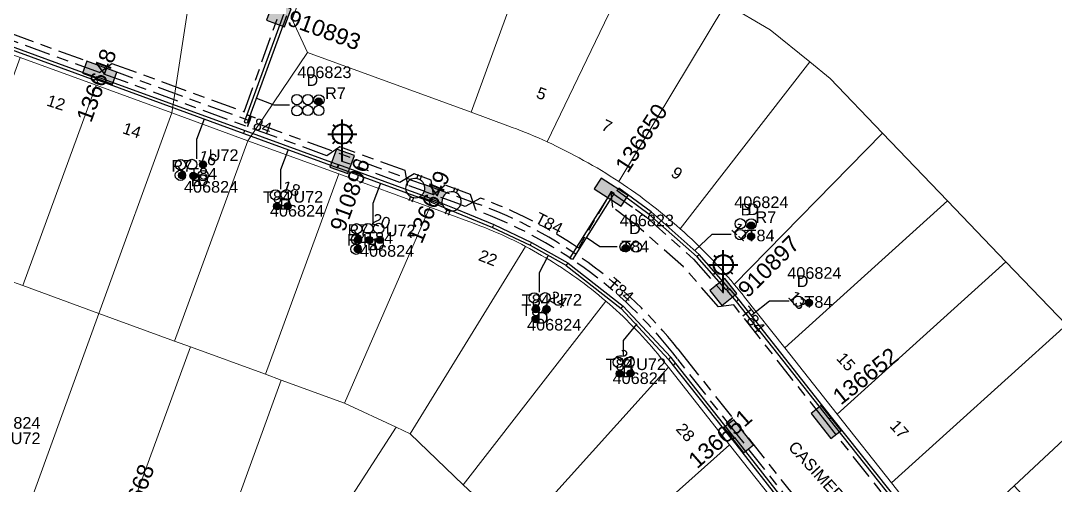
# Model space of a CAD drawing. Header units: metres. Extents: x 289087 to 291245, y 6227587 to 6229773.
# Drawn here: x 290317.5 to 290477.7, y 6229055.2 to 6229127.1 of the extents above; entities that cross this region are included whole.
import ezdxf
from ezdxf.enums import TextEntityAlignment as Align

# ---------------------------------------------------------------- set-up
doc = ezdxf.new("R2010")
doc.units = ezdxf.units.M
doc.linetypes.add('Cable Exist UG', pattern=[8.2, 4, -1.2, 1.8, -1.2])
for name, color, linetype in [('_User Ducts Config', 7, 'Continuous'), ('Duct_SP_EXT', 7, 'Continuous'), ('Equip_LV_EXT', 7, 'Continuous'), ('Equip_SP_SL_EXT', 7, 'Continuous'), ('Mains_HV_EXT', 7, 'Continuous'), ('Mains_LV_EXT', 7, 'Continuous'), ('Mains_LV_SL_EXT', 7, 'Continuous'), ('SupportsUG_SP_LV_EXT', 7, 'Continuous'), ('SupportsUG_SP_LV_SL_EXT', 7, 'Continuous')]:
    doc.layers.add(name, color=color, linetype=linetype)
doc.layers.add('Cadastre Land Parcels_SP_EXT', color=9, linetype='Continuous', lineweight=5)
doc.layers.add('Cadastre Roads_SP_EXT', color=9, linetype='Continuous', lineweight=5)
doc.styles.add('COLUMN_LABEL', font='arial.ttf')
doc.styles.add('iecARIAL', font='arial.ttf', dxfattribs={"height": 2})
doc.styles.add('POLE_LABEL', font='arial.ttf')
doc.styles.get("Standard").update_dxf_attribs({"font": 'arial.ttf'})

# ---------------------------------------------------------------- blocks, each defined once
blk = doc.blocks.new('COLUMN_EXT')
blk.add_hatch(color=256).paths.add_polyline_path([(-1.49, 1.48), (-1.49, -1.49), (1.48, -1.49), (1.48, 1.48)])
blk.add_lwpolyline([(-1.49, -1.49), (1.48, -1.49), (1.48, 1.48), (-1.49, 1.48)], close=True)
for tag, height, style, flags, p in [('ASSET_NUM', 2.5, 'COLUMN_LABEL', 8, (2, 2)), ('STRUCTURE_PLANT_NUMBER', 0.2, 'POLE_LABEL', 9, (1.81, 0.03)), ('STREET_CODE', 0.2, 'COLUMN_LABEL', 9, (1.81, -0.2))]:
    blk.add_attdef(tag, text='', height=height, dxfattribs=dict(style=style, flags=flags)).set_placement(p, align=Align.MIDDLE_LEFT)
at = {"flags": 9}
for tag, p in [('COLUMN_TYPE', (1.81, -0.4)), ('OWNED_BY', (1.81, -0.6)), ('STATE', (1.81, -0.8)), ('USAGE', (1.81, -1)), ('STREETNAME', (1.81, -1.6)), ('LEGEND', (1.81, -1.2)), ('LOCATION', (1.81, -1.4)), ('SUBURB', (1.81, -1.8)), ('NOTES', (1.81, -2))]:
    blk.add_attdef(tag, text='', height=0.2, dxfattribs=at).set_placement(p, align=Align.MIDDLE_LEFT)
at = {"flags": 1}
blk.add_attdef('Z', (1.81, -2.35), '', height=0.2, dxfattribs=at)
blk = doc.blocks.new('PILLAR_EXT')
blk.add_hatch(color=256).paths.add_polyline_path([(-2.475, 0.99), (-2.475, -0.99), (2.475, -0.99), (2.475, 0.99)])
blk.add_lwpolyline([(-2.475, -0.99), (2.475, -0.99), (2.475, 0.99), (-2.475, 0.99)], close=True)
at = {"style": 'iecARIAL', "flags": 8}
blk.add_attdef('ASSET_NUM', (1.5, 3.5), '', height=2.5, dxfattribs=at)
for tag, p, flags in [('OWNED_BY', (0, -0.2), 9), ('STATE', (0, -0.4), 9), ('SUPPORT_TYPE', (0, -0.6), 9), ('STREETNAME', (0, -1.8), 9), ('USAGE', (0, -0.8), 9), ('LEGEND', (0, -1), 9), ('LOCATION', (0, -1.2), 9), ('NOTES', (0, -1.4), 9), ('PARENT', (0, -1.6), 9), ('SUBURB', (0, -2), 1)]:
    blk.add_attdef(tag, p, '', height=0.2, dxfattribs=dict(flags=flags))
blk = doc.blocks.new('DUCT_EXT')
blk.add_circle((0, 0.8), 0.8)
at = {"flags": 1}
blk.add_attdef('Z', (0, 0), '', height=0.2, dxfattribs=at)
at = {"flags": 9}
for tag, p in [('DUCT_CODE', (0, 0)), ('XSECT_TYPE', (0, -0.2)), ('STATE', (0, -0.6)), ('FB_REFERENCE', (0, -0.4)), ('NOTES', (0, -0.8))]:
    blk.add_attdef(tag, text='', height=0.2, dxfattribs=at).set_placement(p, align=Align.MIDDLE_LEFT)
blk = doc.blocks.new('SL_LANTERN_EXT')
at = {"lineweight": 40}
for p, q in [((0, 1.97), (0, 6.47)), ((-1.46, 5.68), (-1.06, 5.28)), ((1.46, 5.68), (1.06, 5.28)), ((-2.25, 4.22), (2.25, 4.22)), ((-1.46, 2.76), (-1.06, 3.16)), ((0, 0), (0, 2.72)), ((1.46, 2.76), (1.06, 3.16))]:
    blk.add_line(p, q, dxfattribs=at)
blk.add_circle((0, 4.22), 1.5, dxfattribs=at)
at = {"style": 'iecARIAL', "flags": 9}
blk.add_attdef('ASSET_NUM', (1.5, 1.5), '', height=2.5, dxfattribs=at)
for tag, p, height, flags in [('OPERATING_VOLTAGE', (0.98, -1.65), 0.2, 9), ('CONSTRUCTED_VOLTAGE', (0.98, -0.65), 0.2, 9), ('CONTROL_TYPE', (0.98, -0.85), 0.2, 9), ('LANTERN_PURPOSE', (0.98, -1.05), 0.2, 9), ('LANTERN_TYPE', (0.98, -1.25), 0.2, 9), ('NO_PHASES', (0.98, -1.45), 0.2, 9), ('LNUMBER', (2.18, -3.25), 2.5, 8), ('ORIENTATION', (0.98, -1.85), 0.2, 9), ('OWNED_BY', (0.98, -2.05), 0.2, 9), ('STATE', (0.98, -2.25), 0.2, 9), ('USAGE', (0.98, -2.45), 0.2, 9), ('CEXIST', (0.98, -2.65), 0.2, 9), ('CNEW', (0.98, -2.85), 0.2, 9), ('CNUMBER', (0.98, -3.05), 0.2, 9), ('CREMOVE', (0.98, -3.25), 0.2, 9), ('CREPLACE', (0.98, -3.45), 0.2, 9), ('LKINGHEIGHT', (0.98, -3.65), 0.2, 9), ('LBRACKET', (0.98, -3.85), 0.2, 9), ('LBRACKETVOCAB', (0.98, -4.05), 0.2, 9), ('LCATEGORY', (0.98, -4.25), 0.2, 9), ('LCHARGE1', (0.98, -4.45), 0.2, 9), ('LCHARGE1PERCENT', (0.98, -4.65), 0.2, 9), ('LCHARGE2', (0.98, -4.85), 0.2, 9), ('LCHARGE2PERCENT', (0.98, -5.05), 0.2, 9), ('LCHARGE3', (0.98, -5.25), 0.2, 9), ('LCHARGE3PERCENT', (0.98, -5.45), 0.2, 9), ('LEXIST', (0.98, -5.65), 0.2, 9), ('LLAMP', (0.98, -5.85), 0.2, 9), ('LLAMPVOCAB', (0.98, -6.05), 0.2, 9), ('LMAST', (0.98, -6.25), 0.2, 9), ('LMASTVOCAB', (0.98, -6.45), 0.2, 9), ('LNEW', (0.98, -6.65), 0.2, 9), ('LANTNUMBER', (0.98, -6.85), 0.2, 9), ('LOUTREACH', (0.98, -7.25), 0.2, 9), ('LOUTREACHVOCAB', (0.98, -7.45), 0.2, 9), ('LRATECODE', (0.98, -7.65), 0.2, 9), ('LREMOVE', (0.98, -7.85), 0.2, 9), ('LREPLACE', (0.98, -8.05), 0.2, 9), ('STREETNAME', (0.98, -9.25), 0.2, 9), ('SUBURB', (0.98, -9.45), 0.2, 1), ('LTYPE', (0.98, -8.25), 0.2, 9), ('LTYPEVOCAB', (0.98, -8.45), 0.2, 9), ('LEGEND', (0.98, -8.65), 0.2, 9), ('LOCATION', (0.98, -8.85), 0.2, 9), ('NOTES', (0.98, -9.05), 0.2, 9)]:
    blk.add_attdef(tag, p, '', height=height, dxfattribs=dict(flags=flags))
blk = doc.blocks.new('LV_UG_LINKS_OPEN_EXT')
for p, q in [((-0.25, 1.47), (-0.25, 2.22)), ((0.25, 1.47), (0.25, 2.22)), ((-0.25, -1.47), (-0.25, -2.22)), ((0.25, -1.47), (0.25, -2.22))]:
    blk.add_line(p, q)
at = {"flags": 9}
for tag, p in [('ACTUAL_STATUS', (0, 0)), ('CONSTRUCTED_VOLTAGE', (0, -0.2)), ('OPERATING_VOLTAGE', (0, -0.6)), ('ORIENTATION', (0, -0.8)), ('STATE', (0, -1)), ('SWITCH_TYPE', (0, -1.2)), ('NO_PHASES', (0, -0.4)), ('USAGE', (0, -1.4)), ('NOTES', (0, -1.6))]:
    blk.add_attdef(tag, text='', height=0.2, dxfattribs=at).set_placement(p, align=Align.MIDDLE_LEFT)
at = {"flags": 1}
blk.add_attdef('Z', (0, 0), '', height=0.2, dxfattribs=at)
blk.add_wipeout([(-0.25, 1.47), (-0.43, 1.43), (-0.61, 1.36), (-0.77, 1.28), (-0.93, 1.17), (-1.07, 1.05), (-1.19, 0.9), (-1.29, 0.75), (-1.38, 0.58), (-1.44, 0.4), (-1.48, 0.22), (-1.49, 0.03), (-1.49, -0.16), (-1.45, -0.34), (-1.4, -0.52), (-1.32, -0.69), (-1.23, -0.85), (-1.11, -1), (-0.98, -1.13), (-0.83, -1.24), (-0.66, -1.34), (-0.49, -1.41), (-0.31, -1.46), (-0.13, -1.49), (0.06, -1.49), (0.25, -1.47), (0.43, -1.43), (0.61, -1.36), (0.77, -1.28), (0.93, -1.17), (1.07, -1.05), (1.19, -0.9), (1.29, -0.75), (1.38, -0.58), (1.44, -0.4), (1.48, -0.22), (1.49, -0.03), (1.49, 0.16), (1.45, 0.34), (1.4, 0.52), (1.32, 0.69), (1.23, 0.85), (1.11, 1), (0.98, 1.13), (0.83, 1.24), (0.66, 1.34), (0.49, 1.41), (0.31, 1.46), (0.13, 1.49), (-0.06, 1.49)])
blk.add_lwpolyline([(0, -1.49, 1), (0, 1.49, 1)], format="xyb", close=True)
blk = doc.blocks.new('CABLE_LARGE_EXT')
h = blk.add_hatch(color=256)
edge = h.paths.add_edge_path()
edge.add_arc((0, 0.55), 0.55, 0, 360)
blk.add_circle((0, 0.55), 0.55)
at = {"flags": 1}
blk.add_attdef('Z', (0, 0), '', height=0.2, dxfattribs=at)
at = {"flags": 9}
for tag, p in [('COND_CODE', (0, 0)), ('STATE', (0, -0.4)), ('XSECT_SIZE', (0, -0.6)), ('FB_REFERENCE', (0, -0.2)), ('NOTES', (0, -0.8))]:
    blk.add_attdef(tag, text='', height=0.2, dxfattribs=at).set_placement(p, align=Align.MIDDLE_LEFT)

msp = doc.modelspace()

# ---------------------------------------------------------------- linework, layer by layer
at = {"layer": '_User Ducts Config'}
for points in [[(290359.17, 6229114.02), (290356.77, 6229114.02), (290354.08, 6229115.04)], [(290344.82, 6229105.73), (290344.82, 6229108.76), (290345.99, 6229111.92)], [(290357.79, 6229101.02), (290357.79, 6229104.05), (290358.96, 6229107.07)], [(290372.08, 6229095.81), (290372.08, 6229098.84), (290373.25, 6229101.86)], [(290427.53, 6229093.99), (290424.5, 6229093.99), (290421.94, 6229091.6)], [(290409.85, 6229092.09), (290407.16, 6229092.09), (290405.2, 6229093.45)], [(290397.85, 6229085.08), (290397.85, 6229088.11), (290399.17, 6229090.68)], [(290436.5, 6229083.69), (290433.47, 6229083.69), (290430.7, 6229081.53)], [(290410.84, 6229075.12), (290410.84, 6229077.58), (290412.94, 6229080.15)]]:
    msp.add_lwpolyline(points, dxfattribs=at)
at = {"layer": 'Cadastre Land Parcels_SP_EXT', "linetype": 'Continuous'}
msp.add_lwpolyline([(290293.13, 6229230.66), (290368.33, 6229203.17), (290387.8, 6229196.06), (290414.08, 6229186.45), (290408.6, 6229171.41), (290398.31, 6229143.22), (290412.67, 6229136.65), (290422.7, 6229132.07), (290426.7, 6229129.71), (290433.56, 6229125.66), (290439.67, 6229120.71), (290442.84, 6229118.13), (290450.92, 6229109.71), (290461, 6229099.19), (290470.05, 6229089.75), (290479.4, 6229080), (290488.2, 6229070.82), (290471.32, 6229055.1), (290493.46, 6229031.03), (290503.62, 6229021.43), (290518.36, 6229134.49), (290532.11, 6229239.4), (290479.23, 6229212.77), (290394.19, 6229379.3)], dxfattribs=at)
for points in [[(290398.31, 6229143.22), (290408.6, 6229171.41), (290383.27, 6229180.67), (290378.15, 6229178.28), (290359.55, 6229127.3), (290361.93, 6229122.17), (290387.25, 6229112.92), (290398.31, 6229143.22)], [(290412.67, 6229136.65), (290398.31, 6229143.22), (290387.25, 6229112.92), (290392.95, 6229110.84), (290393.63, 6229110.58), (290394.31, 6229110.33), (290394.99, 6229110.06), (290395.66, 6229109.79), (290396.34, 6229109.51), (290397.01, 6229109.23), (290397.68, 6229108.94), (290398.34, 6229108.65), (290399.01, 6229108.35), (290412.67, 6229136.65)], [(290426.7, 6229129.71), (290422.7, 6229132.07), (290412.67, 6229136.65), (290399.01, 6229108.35), (290399.73, 6229108.01), (290400.45, 6229107.67), (290401.16, 6229107.32), (290401.87, 6229106.97), (290402.58, 6229106.61), (290403.28, 6229106.24), (290403.98, 6229105.86), (290404.68, 6229105.48), (290405.37, 6229105.09), (290406.06, 6229104.7), (290406.75, 6229104.3), (290407.43, 6229103.89), (290408.11, 6229103.47), (290408.78, 6229103.05), (290409.45, 6229102.62), (290410.12, 6229102.19), (290426.7, 6229129.71)], [(290439.67, 6229120.71), (290433.56, 6229125.66), (290426.7, 6229129.71), (290410.12, 6229102.19), (290410.78, 6229101.75), (290411.45, 6229101.29), (290412.1, 6229100.84), (290412.76, 6229100.38), (290413.41, 6229099.91), (290414.05, 6229099.43), (290414.69, 6229098.95), (290415.33, 6229098.46), (290415.96, 6229097.97), (290416.58, 6229097.47), (290417.2, 6229096.96), (290417.82, 6229096.45), (290418.43, 6229095.93), (290419.04, 6229095.41), (290419.64, 6229094.88), (290439.67, 6229120.71)], [(290329.2, 6229117.1), (290317.45, 6229121.39), (290306.14, 6229090.38), (290315.53, 6229086.95), (290317.88, 6229086.09), (290329.2, 6229117.1)], [(290450.92, 6229109.71), (290442.84, 6229118.13), (290439.67, 6229120.71), (290419.64, 6229094.88), (290420.23, 6229094.34), (290420.82, 6229093.8), (290421.41, 6229093.26), (290421.99, 6229092.7), (290422.56, 6229092.15), (290423.13, 6229091.58), (290423.7, 6229091.01), (290424.25, 6229090.44), (290424.81, 6229089.86), (290425.35, 6229089.27), (290425.9, 6229088.68), (290426.43, 6229088.09), (290426.96, 6229087.49), (290427.49, 6229086.88), (290428, 6229086.27), (290450.92, 6229109.71)], [(290340.94, 6229112.81), (290329.2, 6229117.1), (290317.88, 6229086.09), (290329.62, 6229081.8), (290340.94, 6229112.81)], [(290352.68, 6229108.52), (290340.94, 6229112.81), (290329.62, 6229081.8), (290341.36, 6229077.51), (290352.68, 6229108.52)], [(290461, 6229099.19), (290450.92, 6229109.71), (290428, 6229086.27), (290428.41, 6229085.79), (290428.81, 6229085.3), (290429.21, 6229084.81), (290429.6, 6229084.31), (290435.81, 6229076.45), (290461, 6229099.19)], [(290366.77, 6229103.37), (290352.68, 6229108.52), (290341.36, 6229077.51), (290343.8, 6229076.62), (290355.45, 6229072.36), (290366.77, 6229103.37)], [(290380.86, 6229098.22), (290366.77, 6229103.37), (290355.45, 6229072.36), (290357.88, 6229071.47), (290367.66, 6229067.89), (290380.86, 6229098.22)], [(290470.05, 6229089.75), (290461, 6229099.19), (290435.81, 6229076.45), (290443.93, 6229066.17), (290470.05, 6229089.75)], [(290395.67, 6229092.16), (290395.06, 6229092.48), (290394.44, 6229092.79), (290393.82, 6229093.1), (290393.2, 6229093.4), (290392.57, 6229093.69), (290391.94, 6229093.98), (290391.31, 6229094.26), (290390.68, 6229094.53), (290390.04, 6229094.8), (290389.4, 6229095.06), (290388.76, 6229095.31), (290388.11, 6229095.56), (290387.46, 6229095.8), (290380.86, 6229098.22), (290367.66, 6229067.89), (290375.64, 6229064.16), (290377.81, 6229063.14), (290395.67, 6229092.16)], [(290408.12, 6229083.7), (290407.57, 6229084.16), (290407.02, 6229084.62), (290406.46, 6229085.07), (290405.9, 6229085.52), (290405.33, 6229085.96), (290404.76, 6229086.4), (290404.19, 6229086.83), (290403.61, 6229087.25), (290403.02, 6229087.67), (290402.43, 6229088.08), (290401.84, 6229088.48), (290401.24, 6229088.88), (290400.64, 6229089.27), (290400.03, 6229089.65), (290399.42, 6229090.03), (290398.8, 6229090.4), (290398.18, 6229090.77), (290397.56, 6229091.13), (290396.93, 6229091.48), (290396.3, 6229091.82), (290395.67, 6229092.16), (290377.81, 6229063.14), (290386.05, 6229055.26), (290408.12, 6229083.7)], [(290479.4, 6229080), (290470.05, 6229089.75), (290443.93, 6229066.17), (290452.32, 6229055.55), (290479.4, 6229080)], [(290329.62, 6229081.8), (290317.88, 6229086.09), (290315.53, 6229086.95), (290304.3, 6229055.91), (290318.39, 6229050.76), (290329.62, 6229081.8)], [(290417.79, 6229073.46), (290417.05, 6229074.39), (290416.6, 6229074.95), (290416.15, 6229075.51), (290415.69, 6229076.06), (290415.22, 6229076.61), (290414.75, 6229077.15), (290414.27, 6229077.68), (290413.79, 6229078.21), (290413.3, 6229078.74), (290412.81, 6229079.26), (290412.31, 6229079.77), (290411.8, 6229080.28), (290411.3, 6229080.79), (290410.78, 6229081.29), (290410.26, 6229081.78), (290409.73, 6229082.27), (290409.2, 6229082.75), (290408.66, 6229083.23), (290408.12, 6229083.7), (290386.05, 6229055.26), (290387.45, 6229053.92), (290394.29, 6229047.38), (290417.79, 6229073.46)], [(290343.8, 6229076.62), (290341.36, 6229077.51), (290329.62, 6229081.8), (290318.39, 6229050.76), (290332.48, 6229045.61), (290343.8, 6229076.62)], [(290471.32, 6229055.1), (290488.2, 6229070.82), (290479.4, 6229080), (290452.32, 6229055.55), (290460.57, 6229045.1), (290471.32, 6229055.1)], [(290357.88, 6229071.47), (290355.45, 6229072.36), (290343.8, 6229076.62), (290332.48, 6229045.61), (290342.49, 6229041.95), (290343.17, 6229041.7), (290343.84, 6229041.44), (290344.52, 6229041.18), (290345.19, 6229040.91), (290345.86, 6229040.64), (290346.53, 6229040.35), (290357.88, 6229071.47)], [(290427.26, 6229061.47), (290417.79, 6229073.46), (290394.29, 6229047.38), (290400.85, 6229041.11), (290402.61, 6229039.44), (290427.26, 6229061.47)], [(290375.64, 6229064.16), (290367.66, 6229067.89), (290357.88, 6229071.47), (290346.53, 6229040.35), (290347.24, 6229040.05), (290347.94, 6229039.74), (290348.65, 6229039.42), (290349.35, 6229039.1), (290350.05, 6229038.76), (290350.74, 6229038.43), (290351.44, 6229038.08), (290352.12, 6229037.73), (290352.81, 6229037.38), (290353.49, 6229037.02), (290354.17, 6229036.65), (290354.85, 6229036.27), (290355.52, 6229035.89), (290356.19, 6229035.51), (290356.85, 6229035.11), (290375.64, 6229064.16)], [(290387.45, 6229053.92), (290386.05, 6229055.26), (290377.81, 6229063.14), (290375.64, 6229064.16), (290356.85, 6229035.11), (290357.54, 6229034.7), (290358.22, 6229034.28), (290358.9, 6229033.85), (290359.58, 6229033.42), (290360.25, 6229032.98), (290360.92, 6229032.53), (290361.58, 6229032.08), (290362.24, 6229031.62), (290362.89, 6229031.15), (290363.54, 6229030.68), (290364.19, 6229030.2), (290364.83, 6229029.72), (290365.46, 6229029.23), (290366.1, 6229028.73), (290366.72, 6229028.23), (290387.45, 6229053.92)], [(290436.49, 6229049.78), (290427.26, 6229061.47), (290402.61, 6229039.44), (290410.6, 6229029.31), (290436.49, 6229049.78)]]:
    msp.add_lwpolyline(points, close=True, dxfattribs=at)
at = {"layer": 'Cadastre Roads_SP_EXT', "linetype": 'Continuous'}
msp.add_lwpolyline([(290343.43, 6229128.93), (290263.06, 6229158.31), (290249.6, 6229146.19), (290270.49, 6229138.56), (290282.23, 6229134.26), (290293.97, 6229129.97), (290305.71, 6229125.68), (290317.45, 6229121.39), (290329.2, 6229117.1), (290340.94, 6229112.81), (290343.43, 6229128.93)], close=True, dxfattribs=at)
msp.add_lwpolyline([(290460.57, 6229045.1), (290452.32, 6229055.55), (290443.93, 6229066.17), (290435.81, 6229076.45), (290429.6, 6229084.31), (290429.21, 6229084.81), (290428.81, 6229085.3), (290428.41, 6229085.79), (290428, 6229086.27), (290427.49, 6229086.88), (290426.96, 6229087.49), (290426.43, 6229088.09), (290425.9, 6229088.68), (290425.35, 6229089.27), (290424.81, 6229089.86), (290424.25, 6229090.44), (290423.7, 6229091.01), (290423.13, 6229091.58), (290422.56, 6229092.15), (290421.99, 6229092.7), (290421.41, 6229093.26), (290420.82, 6229093.8), (290420.23, 6229094.34), (290419.64, 6229094.88), (290419.04, 6229095.41), (290418.43, 6229095.93), (290417.82, 6229096.45), (290417.2, 6229096.96), (290416.58, 6229097.47), (290415.96, 6229097.97), (290415.33, 6229098.46), (290414.69, 6229098.95), (290414.05, 6229099.43), (290413.41, 6229099.91), (290412.76, 6229100.38), (290412.1, 6229100.84), (290411.45, 6229101.29), (290410.78, 6229101.75), (290410.12, 6229102.19), (290409.45, 6229102.62), (290408.78, 6229103.05), (290408.11, 6229103.47), (290407.43, 6229103.89), (290406.75, 6229104.3), (290406.06, 6229104.7), (290405.37, 6229105.09), (290404.68, 6229105.48), (290403.98, 6229105.86), (290403.28, 6229106.24), (290402.58, 6229106.61), (290401.87, 6229106.97), (290401.16, 6229107.32), (290400.45, 6229107.67), (290399.73, 6229108.01), (290399.01, 6229108.35), (290398.34, 6229108.65), (290397.68, 6229108.94), (290397.01, 6229109.23), (290396.34, 6229109.51), (290395.66, 6229109.79), (290394.99, 6229110.06), (290394.31, 6229110.33), (290393.63, 6229110.58), (290392.95, 6229110.84), (290387.25, 6229112.92), (290361.93, 6229122.17), (290352.68, 6229108.52), (290366.77, 6229103.37), (290380.86, 6229098.22), (290387.46, 6229095.8), (290388.11, 6229095.56), (290388.76, 6229095.31), (290389.4, 6229095.06), (290390.04, 6229094.8), (290390.68, 6229094.53), (290391.31, 6229094.26), (290391.94, 6229093.98), (290392.57, 6229093.69), (290393.2, 6229093.4), (290393.82, 6229093.1), (290394.44, 6229092.79), (290395.06, 6229092.48), (290395.67, 6229092.16), (290396.3, 6229091.82), (290396.93, 6229091.48), (290397.56, 6229091.13), (290398.18, 6229090.77), (290398.8, 6229090.4), (290399.42, 6229090.03), (290400.03, 6229089.65), (290400.64, 6229089.27), (290401.24, 6229088.88), (290401.84, 6229088.48), (290402.43, 6229088.08), (290403.02, 6229087.67), (290403.61, 6229087.25), (290404.19, 6229086.83), (290404.76, 6229086.4), (290405.33, 6229085.96), (290405.9, 6229085.52), (290406.46, 6229085.07), (290407.02, 6229084.62), (290407.57, 6229084.16), (290408.12, 6229083.7), (290408.66, 6229083.23), (290409.2, 6229082.75), (290409.73, 6229082.27), (290410.26, 6229081.78), (290410.78, 6229081.29), (290411.3, 6229080.79), (290411.8, 6229080.28), (290412.31, 6229079.77), (290412.81, 6229079.26), (290413.3, 6229078.74), (290413.79, 6229078.21), (290414.27, 6229077.68), (290414.75, 6229077.15), (290415.22, 6229076.61), (290415.69, 6229076.06), (290416.15, 6229075.51), (290416.6, 6229074.95), (290417.05, 6229074.39), (290417.79, 6229073.46), (290427.26, 6229061.47), (290436.49, 6229049.78)], dxfattribs=at)
at = {"layer": 'Duct_SP_EXT'}
for p, q in [((290358.21, 6229128.03), (290352.12, 6229111.38)), ((290358.66, 6229127.87), (290352.57, 6229111.22)), ((290305.7, 6229126.43), (290329.02, 6229117.9)), ((290305.87, 6229126.88), (290329.18, 6229118.35)), ((290329.02, 6229117.9), (290329.1, 6229118.13)), ((290329.18, 6229118.35), (290329.1, 6229118.13)), ((290329.12, 6229118.03), (290329.2, 6229118.26)), ((290329.12, 6229118.03), (290352.06, 6229109.64)), ((290329.29, 6229118.48), (290329.2, 6229118.26)), ((290329.29, 6229118.48), (290352.22, 6229110.09)), ((290352.12, 6229111.38), (290352.35, 6229111.3)), ((290352.57, 6229111.22), (290352.35, 6229111.3)), ((290352.06, 6229109.64), (290352.14, 6229109.87)), ((290352.06, 6229109.64), (290352.14, 6229109.87)), ((290352.06, 6229109.64), (290366.62, 6229104.32)), ((290352.22, 6229110.09), (290352.14, 6229109.87)), ((290352.22, 6229110.09), (290352.14, 6229109.87)), ((290352.22, 6229110.09), (290366.78, 6229104.77)), ((290366.71, 6229104.83), (290366.63, 6229104.61)), ((290366.78, 6229104.77), (290366.7, 6229104.54)), ((290366.55, 6229104.38), (290366.63, 6229104.61)), ((290366.62, 6229104.32), (290366.7, 6229104.54)), ((290409.01, 6229100.64), (290402.56, 6229090.38)), ((290409.41, 6229100.39), (290402.96, 6229090.12)), ((290409.01, 6229100.64), (290409.21, 6229100.52)), ((290409.41, 6229100.39), (290409.21, 6229100.52)), ((290409.84, 6229100.79), (290409.98, 6229100.98)), ((290414.84, 6229097.12), (290409.84, 6229100.79)), ((290410.12, 6229101.18), (290409.98, 6229100.98)), ((290415.14, 6229097.49), (290410.12, 6229101.18)), ((290414.84, 6229097.12), (290414.99, 6229097.31)), ((290422.24, 6229090.56), (290414.84, 6229097.12)), ((290415.14, 6229097.49), (290414.99, 6229097.31)), ((290422.58, 6229090.9), (290415.14, 6229097.49)), ((290390.57, 6229095.1), (290390.66, 6229095.32)), ((290390.57, 6229095.1), (290390.66, 6229095.32)), ((290390.57, 6229095.1), (290390.57, 6229095.1)), ((290390.57, 6229095.1), (290396.39, 6229092.35)), ((290390.76, 6229095.54), (290390.66, 6229095.32)), ((290390.76, 6229095.54), (290390.66, 6229095.32)), ((290390.76, 6229095.54), (290390.76, 6229095.54)), ((290390.76, 6229095.54), (290396.61, 6229092.78)), ((290396.39, 6229092.35), (290396.5, 6229092.57)), ((290396.39, 6229092.35), (290402, 6229089.18)), ((290396.61, 6229092.78), (290396.5, 6229092.57)), ((290396.61, 6229092.78), (290402.24, 6229089.6)), ((290402.56, 6229090.38), (290402.76, 6229090.25)), ((290422.24, 6229090.56), (290422.41, 6229090.73)), ((290426.74, 6229085.43), (290422.24, 6229090.56)), ((290422.58, 6229090.9), (290422.41, 6229090.73)), ((290427.1, 6229085.74), (290422.58, 6229090.9)), ((290401.97, 6229089.2), (290402.12, 6229089.39)), ((290401.97, 6229089.2), (290410.47, 6229082.57)), ((290402, 6229089.18), (290402.12, 6229089.39)), ((290402.24, 6229089.6), (290402.12, 6229089.39)), ((290402.27, 6229089.58), (290402.12, 6229089.39)), ((290402.27, 6229089.58), (290410.79, 6229082.92)), ((290402.96, 6229090.12), (290402.76, 6229090.25)), ((290426.74, 6229085.43), (290426.92, 6229085.58)), ((290426.9, 6229085.31), (290427.08, 6229085.46)), ((290427.1, 6229085.74), (290426.92, 6229085.58)), ((290427.26, 6229085.62), (290427.08, 6229085.46)), ((290428.69, 6229083.94), (290427.26, 6229085.62)), ((290428.32, 6229083.63), (290426.9, 6229085.31)), ((290428.69, 6229083.94), (290428.5, 6229083.78)), ((290443.05, 6229065.75), (290428.69, 6229083.94)), ((290410.47, 6229082.57), (290410.63, 6229082.75)), ((290410.47, 6229082.57), (290417.8, 6229074.67)), ((290410.79, 6229082.92), (290410.63, 6229082.75)), ((290410.79, 6229082.92), (290418.15, 6229075)), ((290428.32, 6229083.63), (290428.5, 6229083.78)), ((290442.67, 6229065.45), (290428.32, 6229083.63)), ((290417.79, 6229074.68), (290417.97, 6229074.83)), ((290417.8, 6229074.67), (290417.79, 6229074.68)), ((290417.79, 6229074.68), (290418.52, 6229073.75)), ((290417.8, 6229074.67), (290417.97, 6229074.83)), ((290418.15, 6229075), (290417.97, 6229074.83)), ((290418.16, 6229074.99), (290417.97, 6229074.83)), ((290418.15, 6229075), (290418.16, 6229074.99)), ((290418.16, 6229074.99), (290418.9, 6229074.05)), ((290418.52, 6229073.75), (290418.71, 6229073.9)), ((290418.52, 6229073.75), (290427.65, 6229062.2)), ((290418.9, 6229074.05), (290418.71, 6229073.9)), ((290418.9, 6229074.05), (290428.02, 6229062.5)), ((290442.67, 6229065.45), (290442.86, 6229065.6)), ((290442.67, 6229065.45), (290442.86, 6229065.6)), ((290476.82, 6229022.52), (290442.67, 6229065.45)), ((290443.04, 6229065.75), (290442.86, 6229065.6)), ((290443.05, 6229065.75), (290442.86, 6229065.6)), ((290477.08, 6229022.97), (290443.04, 6229065.75)), ((290427.65, 6229062.26), (290427.83, 6229062.41)), ((290427.65, 6229062.2), (290427.84, 6229062.35)), ((290427.65, 6229062.26), (290452.63, 6229030.61)), ((290428.02, 6229062.56), (290427.83, 6229062.41)), ((290428.02, 6229062.5), (290427.84, 6229062.35)), ((290428.02, 6229062.56), (290453.01, 6229030.91))]:
    msp.add_line(p, q, dxfattribs=at)
at = {"layer": 'Mains_LV_EXT', "linetype": 'Cable Exist UG'}
for points in [[(290329.75, 6229119.06), (290308.61, 6229126.79), (290308.15, 6229129.07), (290284.73, 6229137.63), (290282.79, 6229136.23)], [(290442.21, 6229064.99), (290427.92, 6229083.1), (290425.56, 6229082.8), (290420.13, 6229089), (290412.82, 6229095.47), (290409.18, 6229098.17), (290408.95, 6229100.54)], [(290484.3, 6229021.35), (290482.83, 6229020.93), (290482.83, 6229020.93), (290476.39, 6229021.69), (290459.05, 6229043.65), (290459.05, 6229043.65), (290442.21, 6229064.99)], [(290447.77, 6228992.5), (290450.05, 6228991.77), (290459.41, 6228999.16), (290464.78, 6229003.4), (290464.78, 6229003.4), (290467.91, 6229005.87), (290468.88, 6229014.94), (290454.42, 6229033.37), (290452.15, 6229033), (290447.99, 6229038.3), (290447.99, 6229038.3), (290428.67, 6229062.78)]]:
    msp.add_lwpolyline(points, dxfattribs=at)
at = {"layer": 'Mains_LV_SL_EXT', "linetype": 'Cable Exist UG'}
for points in [[(290329.75, 6229119.06), (290331.65, 6229120.49), (290352.13, 6229113), (290357.5, 6229128.07)], [(290408.95, 6229100.54), (290412.71, 6229097.9), (290412.71, 6229097.9), (290414.39, 6229096.67), (290421.7, 6229090.2), (290426.32, 6229084.92)]]:
    msp.add_lwpolyline(points, dxfattribs=at)

# ---------------------------------------------------------------- block references
at = {"layer": '_User Ducts Config'}
for name, p, rotation in [('DUCT_EXT', (290359.5, 6229114.88), 269.5375872400751), ('DUCT_EXT', (290361.18, 6229114.89), 269.5375872400751), ('CABLE_LARGE_EXT', (290363.66, 6229114.03), 0.5304475390828715), ('DUCT_EXT', (290359.5, 6229113.16), 269.5375872400751), ('DUCT_EXT', (290361.19, 6229113.2), 269.5375872400751), ('DUCT_EXT', (290362.88, 6229113.2), 269.5375872400751), ('DUCT_EXT', (290343.08, 6229104.8), 90.04544690940426), ('DUCT_EXT', (290344.81, 6229104.84), 89.99530888066289), ('CABLE_LARGE_EXT', (290346.31, 6229104.85), 89.99530888066289), ('DUCT_EXT', (290343.05, 6229103.16), 90.04544690940426), ('CABLE_LARGE_EXT', (290343.05, 6229103.16), 90.04544690940426), ('CABLE_LARGE_EXT', (290344.8, 6229103.07), 89.99530888066289), ('DUCT_EXT', (290346.56, 6229103.11), 89.96918764116329), ('DUCT_EXT', (290357.77, 6229100.13), 89.99530888066289), ('DUCT_EXT', (290359.46, 6229100.14), 89.96918764116329), ('CABLE_LARGE_EXT', (290357.77, 6229098.36), 89.99530888066289), ('CABLE_LARGE_EXT', (290359.42, 6229098.4), 89.99530888066289), ('DUCT_EXT', (290370.33, 6229094.88), 90.04544690940426), ('DUCT_EXT', (290372.06, 6229094.92), 89.99530888066289), ('DUCT_EXT', (290373.75, 6229094.93), 89.96918764116329), ('DUCT_EXT', (290370.31, 6229093.24), 90.04544690940426), ('CABLE_LARGE_EXT', (290370.31, 6229093.24), 90.04544690940426), ('CABLE_LARGE_EXT', (290372.06, 6229093.15), 89.99530888066289), ('CABLE_LARGE_EXT', (290373.71, 6229093.19), 89.99530888066289), ('DUCT_EXT', (290370.25, 6229091.73), 90.0000000000002), ('CABLE_LARGE_EXT', (290370.25, 6229091.73), 90.04544690940426), ('DUCT_EXT', (290410.3, 6229092.11), 269.5375872400751), ('DUCT_EXT', (290397.84, 6229084.19), 89.99530888066289), ('DUCT_EXT', (290399.52, 6229084.2), 89.96918764116329), ('CABLE_LARGE_EXT', (290397.83, 6229082.42), 89.99530888066289), ('CABLE_LARGE_EXT', (290399.48, 6229082.46), 89.99530888066289), ('CABLE_LARGE_EXT', (290397.79, 6229080.9), 89.99530888066289), ('DUCT_EXT', (290410.83, 6229074.23), 89.99530888066289), ('DUCT_EXT', (290412.52, 6229074.24), 89.96918764116329), ('CABLE_LARGE_EXT', (290410.82, 6229072.46), 89.99530888066289), ('CABLE_LARGE_EXT', (290412.48, 6229072.5), 89.99530888066289)]:
    msp.add_blockref(name, p, dxfattribs=dict(at, rotation=rotation))
for name, p in [('DUCT_EXT', (290363.71, 6229114.04)), ('DUCT_EXT', (290428.93, 6229094.86)), ('DUCT_EXT', (290430.61, 6229094.83)), ('CABLE_LARGE_EXT', (290430.61, 6229094.83)), ('DUCT_EXT', (290428.92, 6229093.18)), ('CABLE_LARGE_EXT', (290430.6, 6229093.15)), ('CABLE_LARGE_EXT', (290411.17, 6229091.33)), ('DUCT_EXT', (290412.83, 6229091.26)), ('DUCT_EXT', (290437.89, 6229082.88)), ('CABLE_LARGE_EXT', (290439.56, 6229082.86))]:
    msp.add_blockref(name, p, dxfattribs=at)
at = {"layer": 'Equip_SP_SL_EXT'}
for p in [(290367.31, 6229105.32), (290426.3, 6229085.09)]:
    msp.add_blockref('SL_LANTERN_EXT', p, dxfattribs=at)
at = {"layer": 'SupportsUG_SP_LV_EXT'}
ref = msp.add_blockref('PILLAR_EXT', (290329.75, 6229119.06), dxfattribs=dict(at, rotation=159.9102660455498))
ref.add_attrib('ASSET_NUM', '136648', dxfattribs={"layer": '0', "height": 2.5, "rotation": 69.9103, "style": 'iecARIAL'}).set_placement((290331.25, 6229122.56), align=Align.MIDDLE_RIGHT)
ref = msp.add_blockref('PILLAR_EXT', (290408.95, 6229100.54), dxfattribs=dict(at, rotation=327.2453095604321))
ref.add_attrib('ASSET_NUM', '136650', dxfattribs={"layer": '0', "height": 2.5, "rotation": 57.2453, "style": 'iecARIAL'}).set_placement((290410.45, 6229104.04), align=Align.MIDDLE_LEFT)
ref = msp.add_blockref('PILLAR_EXT', (290381.42, 6229100.16), dxfattribs=dict(at, rotation=159.9183339657883))
ref.add_attrib('ASSET_NUM', '136649', dxfattribs={"layer": '0', "height": 2.5, "rotation": 67.4256, "style": 'iecARIAL'}).set_placement((290382.92, 6229103.66), align=Align.MIDDLE_RIGHT)
ref = msp.add_blockref('PILLAR_EXT', (290442.21, 6229064.99), dxfattribs=dict(at, rotation=308.2877522706568))
ref.add_attrib('ASSET_NUM', '136652', dxfattribs={"layer": '0', "height": 2.5, "rotation": 38.2878, "style": 'iecARIAL'}).set_placement((290443.71, 6229068.49), align=Align.MIDDLE_LEFT)
ref = msp.add_blockref('PILLAR_EXT', (290428.67, 6229062.78), dxfattribs=dict(at, rotation=128.2768203057964))
ref.add_attrib('ASSET_NUM', '136651', dxfattribs={"layer": '0', "height": 2.5, "rotation": 41.3678, "style": 'iecARIAL'}).set_placement((290430.17, 6229066.28), align=Align.MIDDLE_RIGHT)
ref = msp.add_blockref('PILLAR_EXT', (290331.61, 6229043.84), dxfattribs=dict(at, rotation=339.9185345360684))
ref.add_attrib('ASSET_NUM', '136668', dxfattribs={"layer": '0', "height": 2.5, "rotation": 69.9185, "style": 'iecARIAL'}).set_placement((290333.11, 6229047.34), align=Align.MIDDLE_LEFT)
at = {"layer": 'SupportsUG_SP_LV_SL_EXT'}
ref = msp.add_blockref('COLUMN_EXT', (290357.5, 6229128.07), dxfattribs=dict(at, rotation=69.90721436102557))
ref.add_attrib('ASSET_NUM', '910893', dxfattribs={"layer": '0', "height": 2.5, "rotation": 339.9072, "style": 'COLUMN_LABEL'}).set_placement((290359.5, 6229128.82), align=Align.TOP_LEFT)
ref = msp.add_blockref('COLUMN_EXT', (290367.31, 6229105.32), dxfattribs=dict(at, rotation=159.9078194139792))
ref.add_attrib('ASSET_NUM', '910896', dxfattribs={"layer": '0', "height": 2.5, "rotation": 69.9078, "style": 'COLUMN_LABEL'}).set_placement((290369.31, 6229106.07), align=Align.TOP_RIGHT)
ref = msp.add_blockref('COLUMN_EXT', (290426.3, 6229085.09), dxfattribs=dict(at, rotation=308.5855496260738))
ref.add_attrib('ASSET_NUM', '910897', dxfattribs={"layer": '0', "height": 2.5, "rotation": 44.9028, "style": 'COLUMN_LABEL'}).set_placement((290428.3, 6229085.84), align=Align.TOP_LEFT)

# ---------------------------------------------------------------- texts
at = {"layer": '_User Ducts Config'}
for s, p in [('406823', (290360.35, 6229118.21)), ('D', (290361.78, 6229117)), ('R7', (290364.65, 6229114.99)), ('U72', (290346.64, 6229105.38)), ('R7', (290340.87, 6229103.72)), ('T84', (290343.6, 6229102.51)), ('B', (290343.87, 6229101.46)), ('D', (290344.84, 6229101.51)), ('406824', (290342.81, 6229100.48)), ('T84', (290355.04, 6229098.87)), ('U72', (290359.75, 6229098.93)), ('406824', (290427.99, 6229098.09)), ('406824', (290356.11, 6229096.77)), ('D', (290357.6, 6229097.83)), ('B', (290428.98, 6229096.95)), ('D', (290430.02, 6229097)), ('406823', (290410.27, 6229095.28)), ('R7', (290431.28, 6229095.78)), ('R7', (290368.13, 6229093.8)), ('U72', (290374.04, 6229093.72)), ('D', (290411.71, 6229094.06)), ('R4', (290368.03, 6229092.29)), ('T84', (290370.86, 6229092.58)), ('T84', (290429.9, 6229092.95)), ('406824', (290370.06, 6229090.56)), ('B', (290371.13, 6229091.54)), ('D', (290372.09, 6229091.59)), ('T84', (290410.49, 6229091.26)), ('406824', (290436.2, 6229087.14)), ('D', (290437.66, 6229085.87)), ('T84', (290395.1, 6229082.93)), ('U72', (290399.81, 6229082.99)), ('T84', (290438.86, 6229082.66)), ('T84', (290395.05, 6229081.4)), ('406824', (290395.92, 6229079.14)), ('D', (290397.41, 6229080.2)), ('T84', (290408.09, 6229072.96)), ('U72', (290412.8, 6229073.02)), ('406824', (290409.16, 6229070.86)), ('D', (290410.65, 6229071.92)), ('406824', (290312.2, 6229063.94)), ('U72', (290315.99, 6229061.56))]:
    msp.add_text(s, height=1.8, dxfattribs=at).set_placement(p)
at = {"layer": 'Cadastre Land Parcels_SP_EXT'}
for s, rotation, p in [('5', 340.0226, (290397.2, 6229115.21)), ('12', 341.9803, (290321.41, 6229113.99)), ('14', 341.9754, (290333.15, 6229109.7)), ('7', 334.3791, (290407.27, 6229110.29)), ('16', 341.9803, (290344.89, 6229105.41)), ('9', 326.2749, (290418.03, 6229103.14)), ('18', 341.9774, (290357.8, 6229100.68)), ('20', 341.9805, (290371.74, 6229095.62)), ('11', 318.1188, (290427.4, 6229094.71)), ('22', 338.5922, (290388.25, 6229090.06)), ('24', 329.2872, (290399.05, 6229083.88)), ('13', 312.187, (290436.21, 6229084.27)), ('26', 318.1685, (290409.51, 6229075.12)), ('15', 312.1825, (290443.69, 6229074.75)), ('28', 312.1845, (290418.84, 6229063.81)), ('17', 312.1835, (290451.94, 6229064.29))]:
    msp.add_text(s, height=1.8, rotation=rotation, dxfattribs=at).set_placement(p)
at = {"layer": 'Cadastre Roads_SP_EXT'}
msp.add_text('CASIMER AVE', height=1.8, rotation=312.1014, dxfattribs=at).set_placement((290436.23, 6229061.01))
at = {"layer": 'Mains_LV_EXT'}
for rotation, p in [(339.9106, (290351.91, 6229110.95)), (333.0262, (290396.99, 6229095.92)), (319.5804, (290408.18, 6229086.14)), (308.2851, (290428.81, 6229081.96))]:
    msp.add_text('T84', height=1.8, rotation=rotation, dxfattribs=at).set_placement(p)

# ---------------------------------------------------------------- next in the draw order: block references
at = {"layer": 'Equip_LV_EXT', "rotation": 159.9183339657883}
for p in [(290378.61, 6229101.19), (290384.24, 6229099.13)]:
    msp.add_blockref('LV_UG_LINKS_OPEN_EXT', p, dxfattribs=at)

# ---------------------------------------------------------------- next in the draw order: linework, layer by layer
at = {"layer": 'Duct_SP_EXT'}
for p, q in [((290366.71, 6229104.83), (290381.09, 6229099.57)), ((290366.55, 6229104.38), (290380.93, 6229099.12)), ((290380.93, 6229099.12), (290381.01, 6229099.35)), ((290381.09, 6229099.57), (290381.01, 6229099.35)), ((290381.05, 6229099.01), (290381.14, 6229099.23)), ((290381.05, 6229099.01), (290390.57, 6229095.1)), ((290381.23, 6229099.46), (290381.14, 6229099.23)), ((290381.23, 6229099.46), (290390.76, 6229095.54))]:
    msp.add_line(p, q, dxfattribs=at)
at = {"layer": 'Mains_HV_EXT', "linetype": 'Cable Exist UG'}
msp.add_lwpolyline([(290300.3, 6229130.89), (290388.35, 6229098.69), (290388.35, 6229098.69, -0.138864), (290419.25, 6229076.32), (290419.25, 6229076.32), (290419.99, 6229075.39), (290468.01, 6229014.54), (290467.08, 6229006.59), (290463.67, 6229003.78), (290463.67, 6229003.78), (290458.51, 6228999.71), (290448.39, 6228991.71), (290438.26, 6228983.72), (290428.14, 6228975.73), (290420.57, 6228969.75), (290415.19, 6228969.49), (290415.19, 6228969.49), (290411.51, 6228969.93), (290390.64, 6228996.36), (290396.03, 6229000.65)], format="xyb", dxfattribs=at)
at = {"layer": 'Mains_LV_EXT', "linetype": 'Cable Exist UG'}
msp.add_lwpolyline([(290381.42, 6229100.16), (290377.47, 6229101.6), (290377.03, 6229103.89), (290366.95, 6229107.58), (290364.95, 6229106.18), (290329.75, 6229119.06)], dxfattribs=at)
for points in [[(290428.67, 6229062.78), (290419.2, 6229074.77), (290418.47, 6229075.7), (290418.47, 6229075.7, 0.138865), (290388.01, 6229097.75), (290388.01, 6229097.75), (290387.14, 6229100.2), (290383.22, 6229101.63), (290381.42, 6229100.16)], [(290409, 6229100.61), (290408.92, 6229100.67), (290403.86, 6229091.91), (290403.86, 6229091.91, 0.060142), (290388.69, 6229099.63), (290388.69, 6229099.63), (290386.35, 6229098.36), (290381.42, 6229100.16)]]:
    msp.add_lwpolyline(points, format="xyb", dxfattribs=at)
at = {"layer": 'Mains_LV_SL_EXT', "linetype": 'Cable Exist UG'}
msp.add_lwpolyline([(290381.42, 6229100.16), (290381.07, 6229102.42), (290378.42, 6229103.38), (290376.25, 6229102.04), (290367.31, 6229105.32)], dxfattribs=at)

doc.saveas('drawing.dxf')
